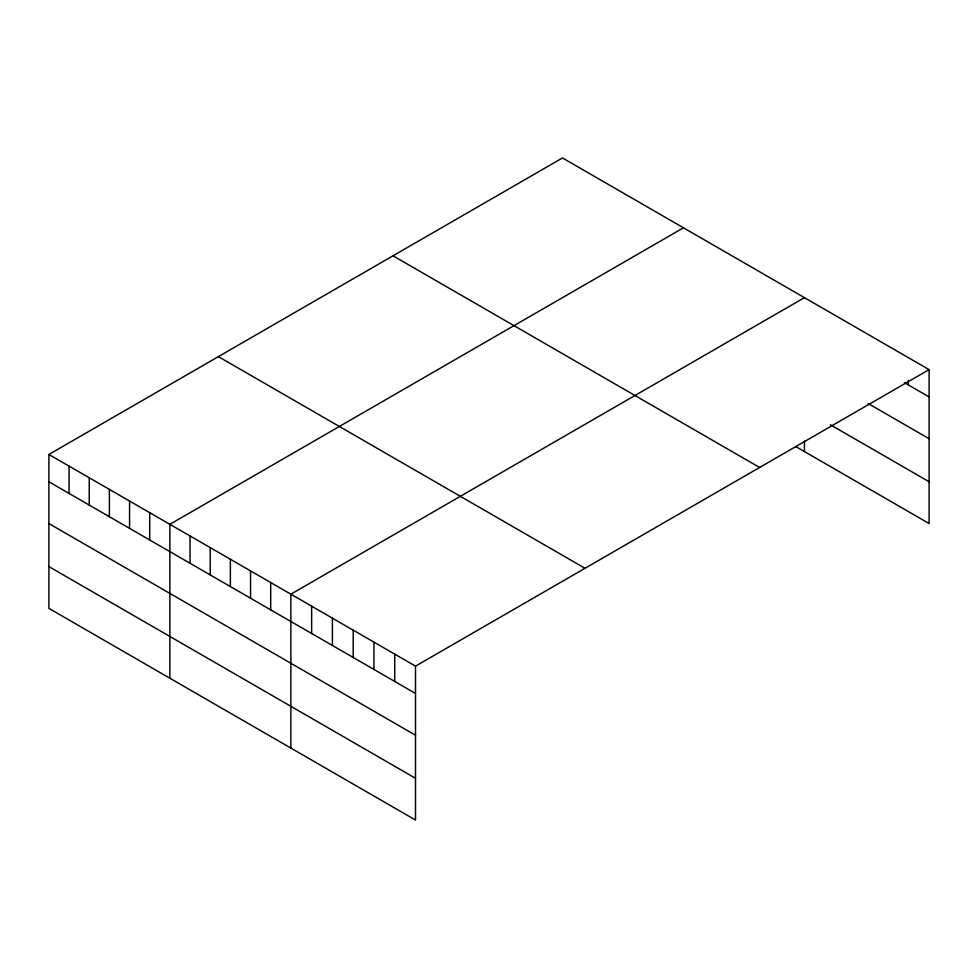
<?xml version="1.0" encoding="UTF-8"?>
<svg xmlns="http://www.w3.org/2000/svg" width="978" height="978" viewBox="0 0 978 978"><rect width="100%" height="100%" fill="white"/><g stroke="black" fill="none" stroke-linecap="round" stroke-linejoin="round"><path stroke-width="1.47" d="M48.9 454.477L415.516 666.14L415.516 820.041L48.9 608.377L48.9 454.477L562.484 157.959L929.1 369.623L929.1 523.523L795.627 446.469M683.475 227.801L169.879 524.318L169.879 678.231M804.454 297.654L290.869 594.172L290.869 748.084M415.516 666.14L929.1 369.623M904.43 382.691L929.1 396.934M868.073 403.474L929.1 438.706M830.42 424.782L929.1 481.751M393.009 255.808L759.613 467.472M218.387 356.628L584.991 568.279M48.9 481.787L415.516 693.451M48.9 523.56L415.516 735.224M48.9 566.604L415.516 778.268M908.33 380.393L908.33 384.941M804.454 441.115L804.454 451.567M394.733 654.135L394.733 681.458M373.963 642.143L373.963 669.465M353.192 630.15L353.192 657.473M332.41 618.157L332.41 645.48M311.64 606.164L311.64 633.487M270.698 582.533L270.698 609.844M250.539 570.883L250.539 598.206M230.368 559.245L230.368 586.568M210.209 547.607L210.209 574.917M190.05 535.956L190.05 563.279M149.72 512.68L149.72 540.003M129.561 501.042L129.561 528.352M109.389 489.391L109.389 516.714M89.23 477.753L89.23 505.076M69.059 466.115L69.059 493.438"/></g></svg>
